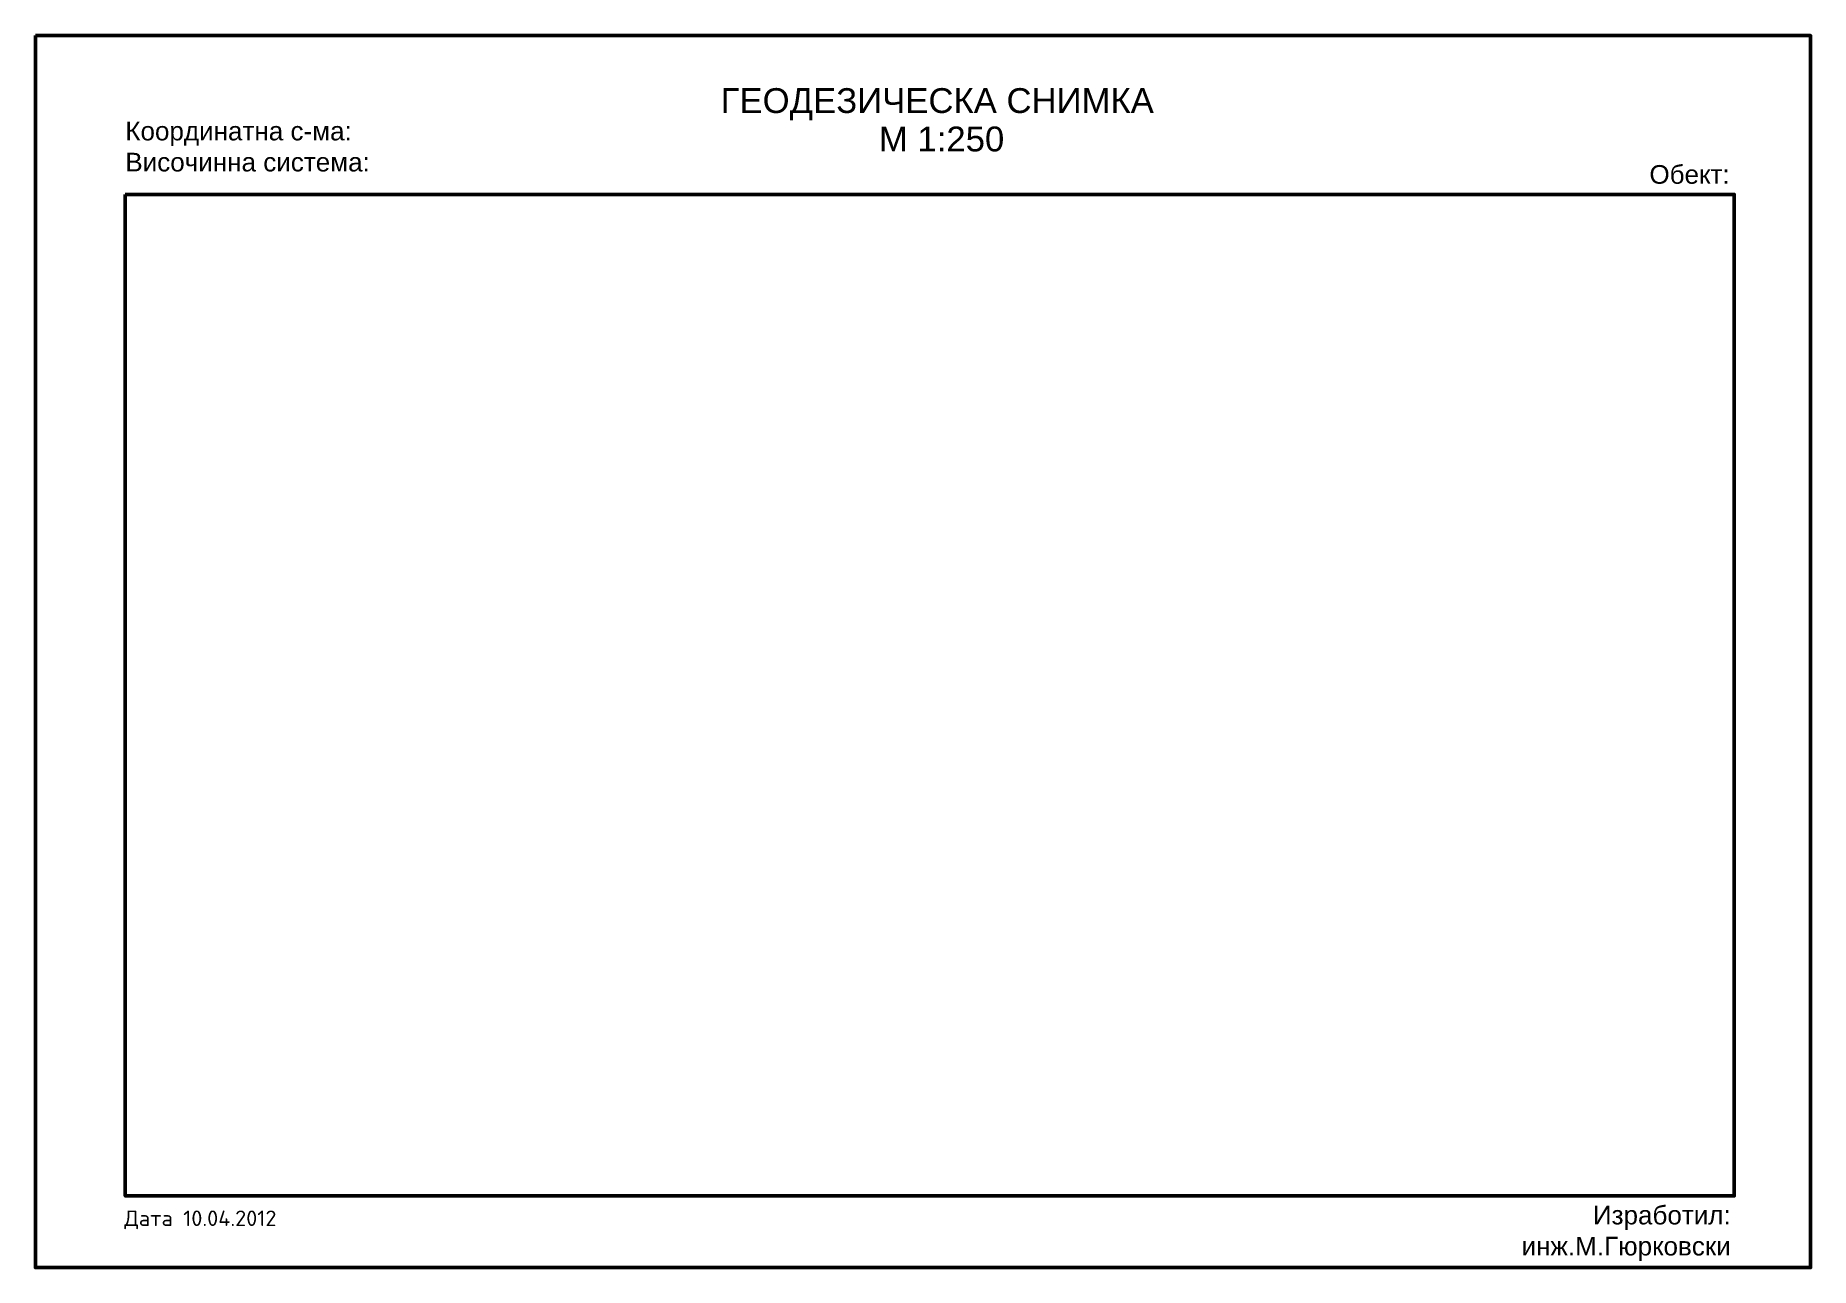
# Paper-space layout 'GESN' of a CAD drawing. Header units: metres, sheet in millimetres. Extents: x 1 to 287, y 1 to 199.
import ezdxf

# ---------------------------------------------------------------- set-up
doc = ezdxf.new("R2010")
doc.units = ezdxf.units.M
doc.layers.add('LAYER002', color=7, linetype='Continuous', lineweight=25)
doc.layers.add('LAYER156', color=7, linetype='Continuous', lineweight=50)
doc.styles.add('2.5mm', font='simplex.shx', dxfattribs={"height": 2.5})
doc.styles.add('3mm-R', font='arial.ttf', dxfattribs={"height": 3})
doc.styles.add('4mm-R', font='arial.ttf', dxfattribs={"height": 4})

psp = doc.layouts.new('GESN')

# ---------------------------------------------------------------- linework, layer by layer
at = {"layer": 'LAYER156'}
for points in [[(0.94, 199.23), (286.71, 199.23), (286.71, 0.92), (0.94, 0.92)], [(15.4, 173.65), (274.42, 173.65), (274.42, 12.45), (15.4, 12.45)]]:
    psp.add_lwpolyline(points, close=True, dxfattribs=at)

# ---------------------------------------------------------------- texts
at = {"layer": 'LAYER002'}
for s, width, gutter_width, heights, insert, char_height, attachment_point, style in [('ГЕОДЕЗИЧЕСКА СНИМКА', 169.2963, 15, [14.14], (146.12, 188.18), 4, 5, '4mm-R'), ('Координатна с-ма:\\PВисочинна система:', 67.6069, 15, [0], (15.4, 177.31), 3, 7, '3mm-R'), (' М 1:250', 169.2963, 15, [14.14], (146.04, 182.55), 4, 5, '4mm-R'), ('Обект:', 58.9201, 15, [0], (273.68, 175.33), 3, 9, '3mm-R'), ('Дата 10.04.2012', 26.73, 12.5, [0], (15.22, 10.1), 2.5, 1, '2.5mm'), ('Изработил:\\Pинж.М.Гюрковски', 60.3166, 15, [0], (273.87, 10.86), 3, 3, '3mm-R')]:
    psp.add_mtext_dynamic_manual_height_columns(s, width=width, gutter_width=gutter_width, heights=heights, dxfattribs=dict(at, insert=insert, char_height=char_height, attachment_point=attachment_point, style=style))

# ---------------------------------------------------------------- viewports
at = {"layer": 'LAYER002', "view_target_point": (37643.773, 30803.82)}
psp.add_viewport(center=(144.91, 93.05), size=(259.02, 161.2008), view_center_point=(8379904.752, 4716428.719), view_height=40.3002, dxfattribs=at)

doc.saveas('drawing.dxf')
